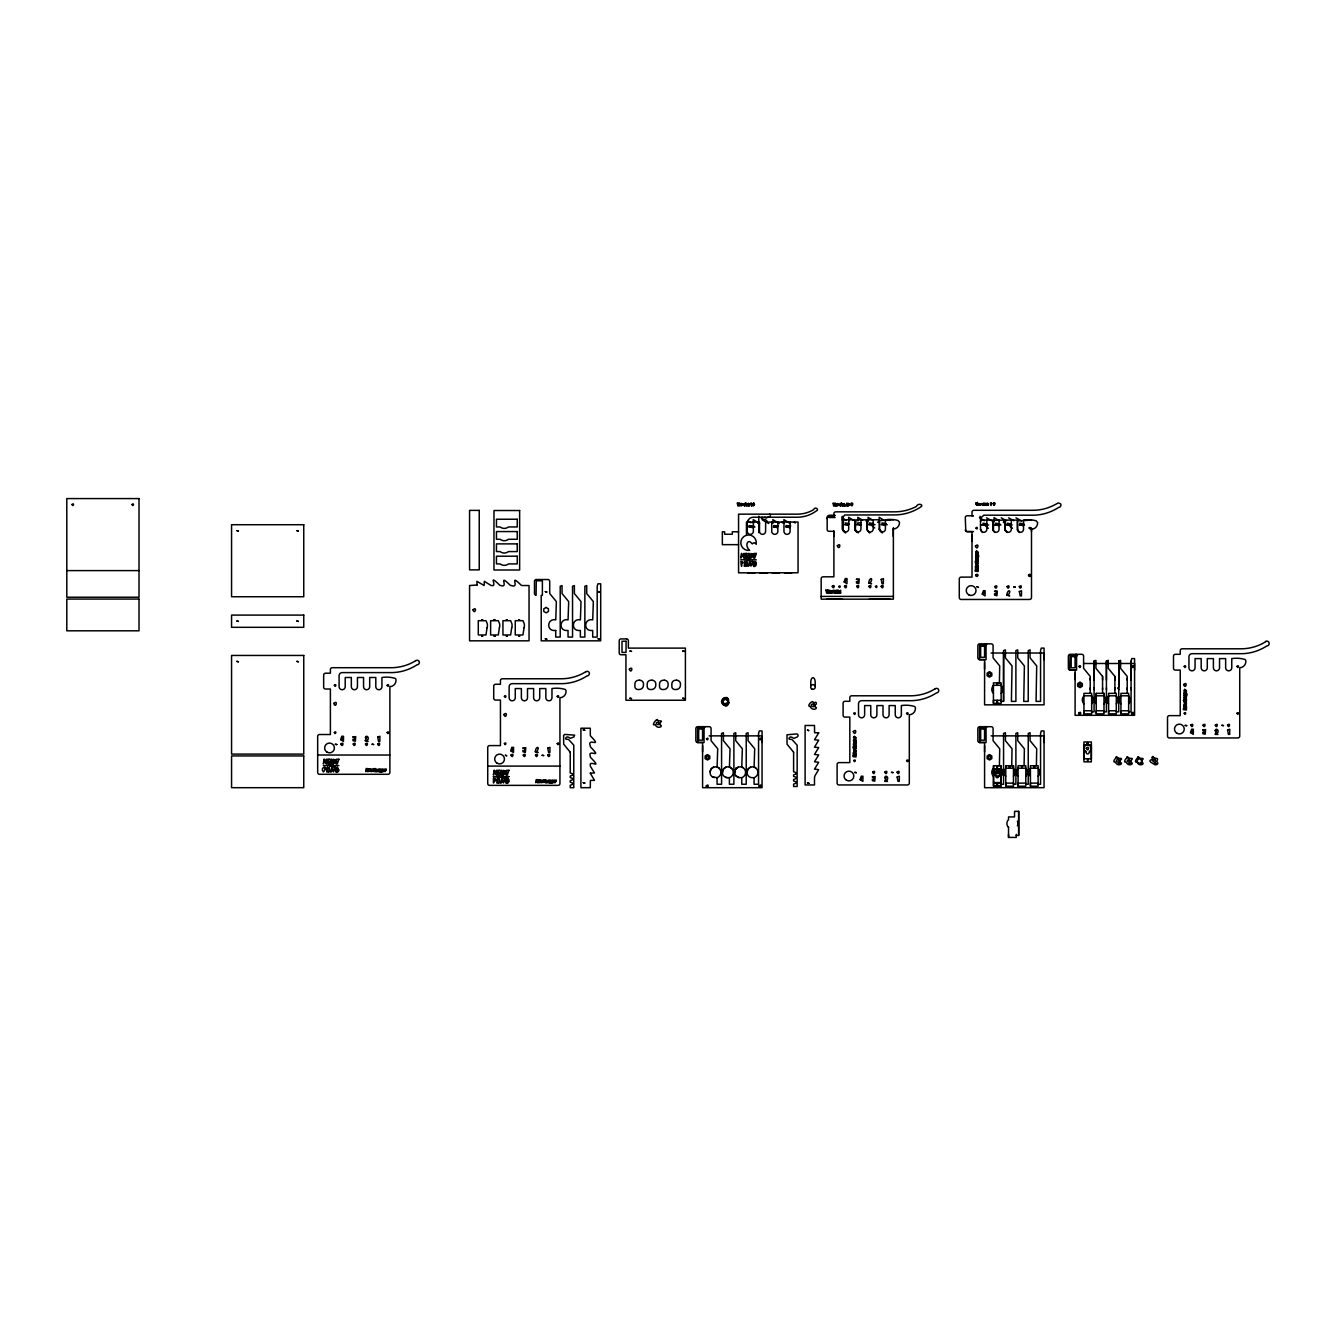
<?xml version="1.0" encoding="UTF-8"?>
<svg xmlns="http://www.w3.org/2000/svg" width="1336" height="1336" viewBox="0 0 1336 1336"><rect width="100%" height="100%" fill="white"/><g stroke="black" fill="none" stroke-linecap="round" stroke-linejoin="round"><path stroke-width="1.5" d="M702.586 751.934L702.586 745.538M718.985 767.866L718.985 768.116A5.561 5.561 0 0 1 719.319 776.266L718.551 776.917A5.561 5.561 0 0 1 717.065 777.652L717.081 784.249L721.574 784.249L721.574 733.431L723.411 732.712L723.411 740.695L730.04 748.778L729.423 767.048A5.561 5.561 0 0 1 730.642 767.632L731.694 768.484M762.054 742.482L762.054 735.869L709.099 735.869M826.85 599.163L842.415 598.979M869.235 599.163L876.249 598.979M876.717 598.979L878.353 599.163M878.687 599.163L882.361 599.163M882.662 599.163L886.135 598.979M887.137 598.979L889.876 598.979M972.007 541.047L972.007 534.667M984.582 751.934L984.582 745.538M984.582 669.085L984.582 662.689M993.433 703.371L993.433 700.281L1001.132 700.281L1001.132 703.371L993.433 703.371L993.433 682.88L1001.132 682.88L1001.132 701.383L1003.57 701.383L1003.57 653.02M1001.132 784.249L1001.132 786.219L993.433 786.219L993.433 765.728L1001.132 765.728L1001.132 784.249L1003.57 784.249L1003.57 733.431L1005.407 732.712L1005.407 740.695L1012.037 748.778L1011.736 765.728M1005.757 786.219L1005.757 783.13L1013.473 783.13L1013.473 786.219L1005.757 786.219L1005.757 765.728L1013.473 765.728L1013.473 784.249L1015.894 784.249L1015.894 733.431L1017.731 732.712L1017.731 740.695L1024.378 748.778L1024.077 765.728M1005.724 776.199A5.511 5.511 0 0 1 1005.724 768.417L1005.757 765.728M1016.245 834.332L1016.245 837.421L1008.53 837.421L1008.53 834.332M1013.473 765.728L1013.473 768.367A5.511 5.511 0 0 1 1013.506 776.199L1013.473 776.249M1018.082 786.219L1018.082 783.13L1025.797 783.13L1025.797 786.219L1018.082 786.219L1018.082 765.728L1025.797 765.728L1025.797 784.249L1028.236 784.249L1028.236 733.431L1030.073 732.712L1030.073 740.695L1036.703 748.778L1036.402 765.728M1016.245 835.434L1018.667 835.434L1018.667 811.336L1014.608 811.336L1014.508 816.931L1008.53 816.931L1008.53 819.569A5.511 5.511 0 0 0 1008.496 827.401L1008.53 827.435M1030.423 786.219L1030.423 783.13L1038.122 783.13L1038.122 786.219L1030.423 786.219L1030.423 765.728L1038.122 765.728L1038.122 784.249L1040.56 784.249L1040.56 733.497L1041.262 730.959L1044.051 730.959L1044.051 787.689L984.582 787.689L984.582 742.499L979.438 742.482M1031.492 531.611L1031.492 528.288M1044.051 742.482L1044.051 735.869L991.095 735.869M1044.051 659.633L1044.051 653.02L991.095 653.02M1075.096 679.556L1075.096 673.177M1083.947 713.858L1083.947 710.752L1091.662 710.752L1091.662 713.858L1083.947 713.858L1083.947 693.351L1091.662 693.351L1091.662 711.871L1094.084 711.871L1094.084 661.053L1095.921 660.335L1095.921 668.317L1102.567 676.4L1102.567 680.057M1094.084 661.053L1094.084 680.057M1096.272 713.858L1096.272 710.752L1103.987 710.752L1103.987 713.858L1096.272 713.858L1096.272 693.351L1103.987 693.351L1103.987 711.871L1106.425 711.871L1106.425 661.053L1108.262 660.335L1108.262 668.317L1114.892 676.4L1114.892 693.351M1096.272 693.351L1095.921 696.39M1103.987 693.351L1103.987 695.989A5.511 5.511 0 0 1 1104.02 703.821L1104.02 703.821M1106.425 661.053L1106.425 680.057M1108.613 713.858L1108.613 710.752L1116.312 710.752L1116.312 713.858L1108.613 713.858L1108.613 693.351L1116.312 693.351L1116.312 711.871L1118.75 711.871L1118.75 661.053L1120.587 660.335L1120.587 668.317L1127.217 676.4L1127.233 693.351M1114.892 676.4L1114.892 680.057M1118.75 687.305L1118.75 661.053M1120.937 713.858L1120.937 710.752L1128.653 710.752L1128.653 713.858L1120.937 713.858L1120.937 693.351L1128.653 693.351L1128.653 711.871L1131.074 711.871L1131.074 661.12L1131.792 658.581L1134.581 658.581L1134.581 715.311L1075.096 715.311L1075.096 670.121L1070.203 670.121A1.837 1.837 0 0 1 1068.366 668.284L1068.366 656.143A1.837 1.837 0 0 1 1070.203 654.306L1081.759 654.306A1.837 1.837 0 0 1 1083.596 656.143L1083.596 668.317L1090.226 676.4L1090.226 693.351M1131.074 661.12L1131.074 680.057M1134.581 670.104L1134.581 663.491L1083.596 663.491M1000.981 765.728L1000.981 785.618L997.758 785.618L997.274 783.163L996.806 785.618L993.583 785.618L993.6 772.609M1083.964 748.861L1083.947 758.798L1091.345 758.798L1091.345 745.037L1083.947 745.037L1083.964 748.861A3.507 3.507 0 0 0 1085.801 751.583L1086.686 753.654A2.021 2.021 0 0 0 1088.606 753.654L1089.508 751.6A3.507 3.507 0 0 0 1091.378 748.544A3.624 3.624 0 0 0 1087.654 745.087L1083.947 745.037M323.345 765.545L328.873 765.611M740.795 559.751L746.323 559.817M828.587 593.184L828.604 591.798L828.821 593.184M834.916 593.251L834.933 591.881L835.167 593.251M835.902 593.267C836.587 590.729 833.814 587.957 834.115 593.251L838.874 593.301L838.891 591.28L839.659 593.318L839.96 591.247L840.628 593.318L840.661 590.261L839.425 591.681L838.206 590.228L838.173 593.301L837.622 590.228L836.47 590.211L836.019 593.267M338.843 770.037L337.14 766.981L335.436 770.037A2.421 2.421 0 0 0 336.288 771.874M508.899 781.109C509.985 777.452 504.373 777.268 505.476 781.109M756.293 564.243C757.395 560.485 751.767 560.469 752.869 564.243A2.421 2.421 0 0 0 753.721 566.08M999.412 682.88L999.712 665.913L993.082 657.846L993.082 645.672A1.837 1.837 0 0 0 991.245 643.835L979.689 643.835A1.837 1.837 0 0 0 977.852 645.672L977.852 657.813A1.837 1.837 0 0 0 979.689 659.65L986.068 659.65L986.068 645.121L979.622 645.121L979.622 659.633L984.582 659.633L984.582 704.84L1044.051 704.84L1044.051 648.11L1041.262 648.11L1040.56 650.649L1040.56 701.383L1036.068 701.383L1036.703 665.929L1030.073 657.846L1030.073 649.864L1028.236 650.582L1028.236 701.383L1023.743 701.383L1024.378 665.929L1017.731 657.846L1017.731 649.864L1015.894 650.582L1015.894 701.383L1011.402 701.383L1012.037 665.913L1005.407 657.846L1005.407 649.864L1003.57 650.565L1003.57 701.383M999.412 765.728L999.712 748.778L993.082 740.695L993.082 728.521A1.837 1.837 0 0 0 991.245 726.684L979.689 726.684A1.837 1.837 0 0 0 977.852 728.521L977.852 740.662A1.837 1.837 0 0 0 979.689 742.499L986.068 742.499L986.068 727.97L979.622 727.97L979.622 742.482M747.509 504.891C745.438 508.765 745.438 500.783 747.509 504.273M841.563 504.474C843.734 500.8 843.534 508.782 841.563 505.125M553.221 781.026C555.258 777.585 555.292 785.334 553.221 781.76M710.084 771.707L711.27 768.784L713.624 767.115M371.792 769.786L371.792 770.922M541.848 780.859L541.848 781.994M758.197 523.578L757.362 522.042M740.528 505.192L740.528 504.858M810.969 685.785C809.332 674.897 816.613 675.047 814.993 685.852M721.507 701.717C730.842 687.021 730.842 716.43 721.507 701.717L725.331 705.542L728.638 703.638L728.387 701.717L729.022 702.719M976.082 527.87C978.152 531.377 977.2 524.547 976.048 528.555M980.49 521.307L981.71 520.088L992.932 520.088L992.832 529.824L995.053 532.513M1028.92 527.887L1029.856 528.822M980.691 518.067L983.764 515.195L1031.492 515.195A47.294 47.294 0 0 0 1058.513 507.48A2.455 2.455 0 0 0 1060.634 503.822L1058.312 502.904L1054.405 504.991A47.294 47.294 0 0 1 1031.492 510.302L973.844 510.302A1.837 1.837 0 0 0 972.007 512.139L972.007 515.813M762.238 519.854L768.768 523.528M993.567 772.308A3.507 3.507 0 0 0 995.437 775.331L996.322 777.418A2.021 2.021 0 0 0 998.242 777.418L999.128 775.348M756.209 543.886L756.276 543.485A7.766 7.766 0 0 0 748.711 534.951A7.766 7.766 0 0 0 740.812 543.168A7.766 7.766 0 0 0 749.613 550.399A7.715 7.715 0 0 1 746.974 545.706A4.208 4.208 0 0 1 747.626 542.449A1.804 1.804 0 0 1 749.997 541.815A14.245 14.245 0 0 1 752.285 543.886A4.926 4.926 0 0 1 754.222 542.717L756.209 543.952M331.345 770.688L330.059 770.755A2.973 2.973 0 0 1 329.992 770.07L329.207 767.115L329.174 770.204A3.123 3.123 0 0 0 329.257 770.972L330.443 772.041A2.171 2.171 0 0 0 330.961 772.041L332.113 770.939A2.973 2.973 0 0 0 332.196 770.321L332.196 767.115L331.395 770.137M501.384 781.76L500.098 781.827A2.973 2.973 0 0 1 500.031 781.142L499.263 778.187L499.213 781.276A3.123 3.123 0 0 0 499.297 782.044L500.482 783.113A2.171 2.171 0 0 0 501 783.113L502.169 782.011A2.973 2.973 0 0 0 502.252 781.393L502.252 778.187L501.434 781.209M748.778 564.894L747.492 564.961A2.973 2.973 0 0 1 747.425 564.276L746.657 561.32L746.607 564.41A3.123 3.123 0 0 0 746.69 565.178L747.876 566.247A2.171 2.171 0 0 0 748.394 566.247L749.563 565.145A2.973 2.973 0 0 0 749.63 564.527L749.646 561.32L748.828 564.343M866.363 521.574L866.363 520.522M1030.44 528.555C1028.87 526.334 1029.755 529.607 1029.856 527.336M1017.347 520.84L1028.002 520.372M724.346 698.027L722.024 699.813M726.316 705.425L726.851 704.373M1004.021 522.125L1004.021 520.589M726.684 699.379L727.235 698.411M727.502 700.465L725.331 699.212C716.163 704.623 734.232 705.525 725.632 698.678M994.151 521.625L994.051 517.6L999.161 520.723M998.526 770.187L1000.998 769.469L999.662 771.807A2.505 2.505 0 0 1 999.462 773.627L1000.931 774.513L1000.547 775.581A3.674 3.674 0 0 1 994.953 773.477C990.059 773.661 998.259 765.244 997.925 769.953M738.29 767.115L735.585 769.252L734.733 772.592A5.11 5.11 0 0 0 739.042 777.602L741.73 777.652A5.561 5.561 0 0 0 743.217 776.917L743.985 776.283A5.561 5.561 0 0 0 743.701 768.167L742.565 767.398A5.377 5.377 0 0 0 734.733 772.592M993.383 685.568L993.433 685.518A5.511 5.511 0 0 0 993.383 693.351L993.433 693.401M1001.132 693.401L1001.182 693.351A5.511 5.511 0 0 0 1001.182 685.568L1001.182 685.568M993.383 768.417L993.433 768.367A5.511 5.511 0 0 0 993.383 776.199L993.433 776.249M1001.132 776.249L1001.182 776.199A5.511 5.511 0 0 0 1001.182 768.417L1001.182 768.417M1083.947 695.989L1083.913 696.039A5.511 5.511 0 0 0 1083.913 703.821L1083.947 703.872M1017.731 768.768L1018.082 768.367A5.511 5.511 0 0 0 1018.049 776.199M1030.056 768.768L1030.423 768.367A5.511 5.511 0 0 0 1030.373 776.199M1091.662 703.872L1091.696 703.821A5.511 5.511 0 0 0 1091.696 696.039L1091.662 695.989M1025.797 776.249L1025.831 776.199A5.511 5.511 0 0 0 1025.831 768.417L1025.831 768.417M1108.245 696.39L1108.613 695.989A5.511 5.511 0 0 0 1108.563 703.821L1108.245 703.471M1038.122 776.249L1038.172 776.199A5.511 5.511 0 0 0 1038.172 768.417L1038.172 768.417M1120.57 696.39L1120.937 695.989A5.511 5.511 0 0 0 1120.904 703.821L1120.57 703.471M1116.312 703.872L1116.362 703.821A5.511 5.511 0 0 0 1116.362 696.039L1116.362 696.039M1128.653 703.872L1128.686 703.821A5.511 5.511 0 0 0 1128.686 696.039L1128.686 696.039M814.158 703.22C815.862 700.448 817.799 704.155 815.094 704.907A2.505 2.505 0 0 1 814.893 706.727L816.363 707.612L815.979 708.664A3.674 3.674 0 0 1 810.384 706.577C805.524 706.811 813.591 698.277 813.357 703.053M770.137 516.397L766.129 518.067L764.893 517.216M725.331 697.893L722.626 699.012M754.205 562.089L755.007 562.139A1.77 1.77 0 0 1 755.391 563.157L754.506 565.479L753.721 563.157A1.737 1.737 0 0 1 754.155 562.055M1265.743 641.714L1262.654 643.484A47.294 47.294 0 0 1 1239.725 648.795L1182.076 648.795A1.837 1.837 0 0 0 1180.239 650.632L1180.239 654.306L1175.346 654.306A1.837 1.837 0 0 0 1173.509 656.143L1173.509 668.267A1.837 1.837 0 0 0 1175.346 670.104L1180.239 670.104L1180.239 715.628L1169.351 715.628A1.837 1.837 0 0 0 1167.514 717.465L1167.514 736.119A1.837 1.837 0 0 0 1169.351 737.956L1237.888 737.956A1.837 1.837 0 0 0 1239.725 736.119L1239.725 667.766A6.296 6.296 0 0 0 1245.837 661.036A1.804 1.804 0 0 0 1244.317 659.283A29.893 29.893 0 0 0 1231.775 658.598L1231.775 667.766A3.056 3.056 0 0 1 1228.719 670.822A3.056 3.056 0 0 1 1225.646 667.766L1225.646 658.598L1219.534 658.598L1219.534 667.766A3.056 3.056 0 0 1 1216.478 670.822A3.056 3.056 0 0 1 1213.405 667.766L1213.405 658.598L1207.293 658.598L1207.293 667.766A3.056 3.056 0 0 1 1204.237 670.822A3.056 3.056 0 0 1 1201.181 667.766L1201.181 658.598L1195.052 658.598L1195.052 667.766A3.056 3.056 0 0 1 1191.996 670.822A3.056 3.056 0 0 1 1188.94 667.766L1188.94 656.56A3.073 3.073 0 0 1 1191.996 653.688L1239.725 653.688A47.294 47.294 0 0 0 1266.745 645.973A2.455 2.455 0 0 0 1269.1 642.85A2.455 2.455 0 0 0 1265.459 641.447M725.331 704.239L727.502 702.97M725.966 767.115L723.26 769.252L722.409 772.575A5.11 5.11 0 0 0 727.268 777.669L729.389 777.652A5.561 5.561 0 0 0 730.875 776.917L731.66 776.266A5.561 5.561 0 0 0 731.36 768.167M750.615 767.115L747.926 769.252L747.058 772.592A5.11 5.11 0 0 0 751.918 777.669L754.055 777.652A5.561 5.561 0 0 0 755.541 776.917L756.31 776.283A5.561 5.561 0 0 0 756.026 768.167L755.424 767.716M877.552 522.242L879.389 521.524M1003.336 522.543L1005.156 521.825M977.117 576.484C980.557 573.745 973.109 573.745 976.532 576.484M1186.401 694.586L1186.468 692.9L1183.913 692.833C1183.362 697.308 1188.606 690.478 1186.418 696.607L1183.913 695.822L1186.418 695.839M1029.856 576.484C1033.53 573.628 1025.664 573.946 1029.555 576.501M334.885 761.336L335.269 760.151M762.138 517.216C758.831 519.988 767.749 518.151 767.048 522.109M978.002 556.093L978.353 554.49L975.681 554.34C975.297 558.932 980.29 551.785 978.186 558.097L975.681 558.097L975.647 557.012L978.186 556.344M855.825 741.58L856.176 739.977L853.487 739.827L853.604 741.463L856.009 741.831M1185.733 703.955L1184.598 703.955M1184.648 699.58L1186.418 699.58M855.023 741.58L855.942 740.612L856.009 743.584L853.487 743.584L854.238 741.831M726.316 698.027L728.036 699.012M722.626 704.423L724.346 705.425M717.065 777.652L712.338 776.8M1091.345 745.037L1087.654 745.037A3.624 3.624 0 0 0 1083.88 748.544A3.507 3.507 0 0 0 1085.801 751.583M697.442 742.482L702.586 742.482L702.586 787.689L762.054 787.689L762.054 730.959L759.265 730.959L758.564 733.497L758.564 784.249L754.072 784.249L754.055 777.652M837.071 504.841L836.102 505.609L837.071 505.008M847.675 505.425L848.243 506.043L846.673 506.043L846.991 502.987L847.675 506.043M821.172 596.758L821.172 578.655A1.837 1.837 0 0 1 823.009 576.818L833.898 576.818L833.898 531.31L829.005 531.31A1.837 1.837 0 0 1 827.168 529.473L827.168 517.333A1.837 1.837 0 0 1 829.005 515.496L835.083 515.496M972.892 515.796L967.114 515.796A1.837 1.837 0 0 0 965.277 517.65L965.811 531.077M828.938 517.533L835.067 517.533M890.594 519.771L893.383 519.771M1028.703 520.088L1031.492 520.088M860.818 522.844L857.595 522.96L858.063 524.681M844.502 524.681L848.56 524.681M856.71 524.681L860.785 524.681M866.897 524.681L875.047 524.681M881.159 524.681L887.271 524.681M980.507 524.981L988.707 524.981M994.585 524.981L1000.931 524.981M1005.006 524.981L1012.154 524.981M1019.251 524.981L1024.495 524.981M748.828 527.002L754.974 527.002M773.427 527.002L777.535 527.002M785.735 527.002L789.843 527.002M973.493 531.611L966.88 531.594M738.558 531.795L732.295 531.795L732.295 534.25L724.646 534.25L724.646 531.795L722.342 531.795L722.342 544.654L738.558 544.654M752.168 554.123L751.717 555.525L752.769 554.457M978.186 557.095L976.082 557.145L978.186 557.346M978.186 561.07L976.082 561.137L978.186 561.32M741.597 563.541L742.382 562.089L741.597 563.508M741.563 566.147L740.795 561.32L743.467 562.439L741.597 564.21L741.597 566.13M975.681 568.418L977.785 568.535L975.681 568.652M66.8 570.606L139.011 570.606M747.676 573.144L750.732 573.144M751.65 573.144L754.723 573.144M760 573.144L763.056 573.144M763.975 573.144L767.031 573.144M772.342 573.144L775.398 573.144M776.316 573.144L779.372 573.144M784.649 573.127L787.706 573.127M788.624 573.127L791.68 573.127M1070.203 670.121L1076.582 670.121L1076.582 655.592L1070.136 655.592L1069.735 670.054M1090.226 678.237L1090.226 680.057M1118.75 678.237L1118.75 680.057M1127.217 678.237L1127.217 680.057M993.433 685.318L1001.132 685.318M1090.226 687.84L1090.226 689.677M1094.084 687.84L1094.084 689.677M1102.567 687.84L1102.567 689.677M1106.425 687.84L1106.425 689.677M1114.892 687.84L1114.892 689.677M1127.217 687.84L1127.217 689.677M1131.074 687.84L1131.074 689.677M1186.418 694.837L1183.863 695.355L1186.418 695.605M1083.947 695.805L1091.662 695.805M1096.272 695.805L1103.987 695.805M1108.613 695.805L1116.312 695.805M1120.937 695.805L1128.653 695.805M1183.913 706.911L1186.017 707.028L1183.913 707.145M855.14 737.823C851.566 740.227 858.764 738.641 854.789 737.823M697.676 742.499L704.055 742.499L704.055 727.97L697.626 727.97L697.626 742.482A1.837 1.837 0 0 1 695.856 740.662L695.856 728.521A1.837 1.837 0 0 1 697.676 726.684L709.232 726.684A1.837 1.837 0 0 1 711.069 728.521L711.069 740.695L717.716 748.778L717.098 767.048A5.561 5.561 0 0 1 718.3 767.632L719.369 768.484M856.009 742.599L853.904 742.632L856.009 742.833M856.009 746.573L853.904 746.624L856.009 746.807M853.487 753.905L855.608 754.022L853.487 754.139M317.667 755.024L389.878 755.024M334.718 759.9L334.284 761.32M487.724 766.096L559.934 766.096M1005.757 768.183L1013.473 768.183M1018.082 768.183L1025.797 768.183M1030.423 768.183L1038.122 768.183M369.755 769.152L370.69 768.768L370.924 771.607L369.755 769.553M504.774 770.972L504.323 772.392L505.325 771.223M539.811 780.625L540.963 782.679L540.729 779.84L537.89 780.174L538.041 782.595L539.66 782.679L539.66 780.174M554.974 781.627L554.24 781.627M993.583 782.562L1000.981 782.562M995.353 783.13L999.211 783.13M829.005 515.496L835.167 515.496M832.896 591.597L833.831 591.597C829.205 597.225 835.033 585.736 832.896 592.048M977.117 555.108L976.332 555.342M727.268 777.669L725.648 777.318M1021.172 524.981L1022.792 525.699M1008.58 524.981L1012.521 528.288M997.023 524.981L998.643 525.699M984.415 524.981L988.373 528.288M883.38 524.681L885 525.399M870.788 524.681L874.729 527.987M859.232 524.681L860.852 525.399M846.623 524.681L848.243 525.399M1020.003 524.981L1019.769 523.178L1023.977 523.996M1007.394 524.981L1007.16 523.178L1011.385 523.996M995.854 524.981L995.604 523.178L999.829 523.996M983.246 524.981L983.012 523.178L987.22 523.996M882.211 524.681L881.977 522.877L886.185 523.695M869.602 524.681L869.369 522.877L873.577 523.695M845.454 524.681L845.22 522.877L849.429 523.695M739.042 777.602L735.785 775.682M726.851 699.079L728.638 699.813M722.024 703.638L723.795 704.373M794.352 522.042L795.187 523.044M769.686 514.16L770.521 515.145M782.011 522.042L782.863 523.044M755.658 767.866L754.489 767.215A5.377 5.377 0 0 0 747.058 772.592M730.642 767.632L730.241 767.398A5.377 5.377 0 0 0 722.409 772.575M718.3 767.632L717.499 767.215A5.377 5.377 0 0 0 710.067 772.575A5.11 5.11 0 0 0 714.376 777.602M1021.506 520.873L1015.978 517.834M1013.89 520.723L1008.613 517.834M1006.526 520.723L1001.248 517.834M993.466 521.741L986.519 517.817M979.472 517.616L984.432 520.706M883.964 520.222L879.155 517.299L879.355 520.906M872.942 520.222L868.066 517.333L868.35 520.906M862.538 520.222L857.812 517.299L857.946 520.906M853.37 520.222L848.627 517.299L848.777 521.09M843.016 518.368L846.323 520.422M790.177 523.528L783.898 519.637L784.032 523.228M779.172 523.528L772.843 519.637L773.01 523.228M759.583 523.528L753.254 519.637L753.454 523.411M747.676 520.689L750.999 522.743M790.778 525.966L786.002 525.566L786.353 526.818L789.593 527.653M778.454 525.966L773.678 525.566L774.012 526.818L777.268 527.653M753.788 525.966L749.012 525.566L749.362 526.818L752.602 527.653M1017.615 530.225L1017.498 521.825M1005.006 530.225L1004.639 521.307L1005.874 520.088L1017.414 520.088L1017.414 529.273A3.056 3.056 0 0 0 1020.47 532.329A3.056 3.056 0 0 0 1023.526 529.273L1023.526 520.088A29.893 29.893 0 0 1 1036.085 520.773L1037.604 522.543A6.296 6.296 0 0 1 1031.492 529.273M993.45 530.225L993.567 520.339L1005.173 520.088L1005.156 529.824L1007.377 532.513M980.858 530.225L980.49 529.357M890.377 520.272L879.622 520.389L879.505 529.357L882.328 532.98M1017.498 529.824L1019.702 532.513M982.712 532.513L980.507 529.824L980.507 517.633A1.837 1.837 0 0 0 979.973 516.347M881.593 532.212L879.389 529.507L879.305 519.788L867.765 519.821L866.897 529.357L869.736 532.98M858.18 532.98L855.341 529.357L856.059 519.871L867.064 519.788L867.047 529.507M856.944 532.196L854.723 529.507L854.823 519.788L843.6 519.821L842.749 529.357L845.571 532.98M844.602 532.196L842.398 529.507L842.348 516.397M721.64 700.732L722.275 701.717M723.411 698.411L723.978 699.379M551.2 782.495L552.82 782.846L552.97 780.174C548.428 779.673 555.459 784.766 549.213 782.679L549.213 780.174L550.449 780.124L550.966 782.679M381.161 771.423L382.764 771.774L382.914 769.102C378.455 768.684 385.369 773.761 379.157 771.607L379.157 769.102L380.409 769.052L380.927 771.607M546.224 780.909L546.224 782.679M376.184 769.837L376.184 771.607M842.381 516.564L842.398 520.389M993.6 772.008L993.583 765.728M741.73 777.652L741.747 784.249L746.223 784.249L746.223 733.431L748.06 732.712L748.06 740.695L754.706 748.778L754.088 767.064A5.561 5.561 0 0 1 755.291 767.632M729.389 777.652L729.406 784.249L733.898 784.249L733.898 733.431L735.735 732.712L735.735 740.695L742.365 748.778L741.747 767.064A5.561 5.561 0 0 1 742.966 767.632M1184.364 706.009L1186.418 704.84L1183.579 705.074L1183.963 706.009M1102.567 676.4L1102.567 693.351M1034.749 765.728L1034.431 768.15L1033.797 765.728M1031.492 528.188L1031.492 597.626A1.837 1.837 0 0 1 1029.655 599.463L961.118 599.463A1.837 1.837 0 0 1 959.281 597.626L959.281 578.956A1.837 1.837 0 0 1 961.118 577.119L972.007 577.119L972.007 531.611L967.114 531.611A1.837 1.837 0 0 1 965.277 529.774M1022.424 765.728L1022.107 768.15L1021.455 765.728M1018.667 811.336L1018.667 835.434M1011.302 520.088L1011.302 529.273A3.056 3.056 0 0 1 1008.229 532.329A3.056 3.056 0 0 1 1005.173 529.273M1010.1 765.728L1009.615 768.183L1009.131 765.728M1008.53 826.85L1008.53 837.421M999.061 520.088L999.061 529.273A3.056 3.056 0 0 1 996.005 532.329A3.056 3.056 0 0 1 992.932 529.273M997.758 682.88L997.274 685.318L996.806 682.88M997.758 703.371L997.274 700.314L996.806 703.371M997.758 765.728L997.274 768.183L996.806 765.728M986.82 520.088L986.82 529.273A3.056 3.056 0 0 1 983.764 532.329A3.056 3.056 0 0 1 980.691 529.273M977.134 552.336L977.735 553.304L976.967 552.336M893.383 527.653L893.383 596.758M893.25 528.672L893.25 536.421M873.193 519.788L873.193 528.972A3.056 3.056 0 0 1 870.12 532.029A3.056 3.056 0 0 1 867.064 528.972M860.952 519.788L860.952 528.972A3.056 3.056 0 0 1 857.879 532.029A3.056 3.056 0 0 1 854.823 528.972M848.711 519.788L848.711 528.972A3.056 3.056 0 0 1 845.655 532.029A3.056 3.056 0 0 1 842.582 528.972L842.649 517.333L844.82 515.011L893.383 514.894A47.294 47.294 0 0 0 920.404 507.179C924.746 504.891 917.982 502.369 916.296 506.511A47.294 47.294 0 0 1 893.383 511.838L835.735 511.838A1.837 1.837 0 0 0 833.898 513.675L833.898 516.715L829.005 516.715A1.837 1.837 0 0 0 827.168 518.552M844.552 506.043L844.452 503.939L844.319 506.043M833.764 530.609L833.764 536.421M790.094 522.109L790.094 531.294A3.056 3.056 0 0 1 787.038 534.35A3.056 3.056 0 0 1 783.965 531.294L783.965 522.109M777.853 522.109L777.853 531.294A3.056 3.056 0 0 1 774.796 534.35A3.056 3.056 0 0 1 771.74 531.294L771.74 522.109M758.781 516.214L758.781 532.73M756.31 559.817L750.782 559.751M753.37 522.109L753.37 531.294A3.056 3.056 0 0 1 750.314 534.35A3.056 3.056 0 0 1 747.258 531.294L747.258 523.328A6.112 6.112 0 0 1 753.37 517.216L798.043 517.216A32.081 32.081 0 0 0 816.096 511.087C819.92 509.901 815.177 505.76 813.39 509.801A32.081 32.081 0 0 1 798.043 514.16L738.558 514.16L738.558 572.827L798.043 572.76L798.043 522.042L765.611 522.109L765.611 531.294A3.056 3.056 0 0 1 762.555 534.35A3.056 3.056 0 0 1 759.499 531.294L759.499 522.109L746.457 522.042L746.457 534.433M751.867 505.91L750.348 503.689L751.183 502.837L751.634 505.91M748.745 505.91L748.644 503.789L748.511 505.91M735.936 767.866L735.936 768.784M723.16 700.465L723.16 702.97M550.198 782.679L550.098 780.575L549.964 782.679M538.892 780.174L538.842 782.261L538.659 780.174M380.159 771.607L380.109 769.503L379.925 771.607M368.836 769.102L368.719 771.206L368.602 769.102M338.876 765.545L333.349 765.611M1075.714 654.306A1.837 1.837 0 0 1 1077.484 655.675M1096.238 703.821A5.511 5.511 0 0 1 1096.238 696.039M985.183 726.684A1.837 1.837 0 0 1 986.653 727.402M985.183 643.835A1.837 1.837 0 0 1 986.653 644.553M1017.381 821.172A5.511 5.511 0 0 1 1017.381 825.832M995.437 775.348A3.507 3.507 0 0 1 993.617 772.926M993.516 772.308A3.624 3.624 0 0 1 997.274 768.851L1000.981 768.784L993.583 768.784L997.274 768.784A3.624 3.624 0 0 1 1001.048 772.308A3.507 3.507 0 0 1 999.896 774.796A3.507 3.507 0 0 0 1000.981 772.609M1091.345 748.861A3.507 3.507 0 0 1 1089.491 751.583M972.625 515.796A1.837 1.837 0 0 1 973.326 515.947M703.187 726.684A1.837 1.837 0 0 1 704.773 727.602M338.676 770.07A1.971 1.971 0 0 1 336.221 772.241M508.732 781.126A1.971 1.971 0 0 1 506.277 783.313M506.327 782.946A2.421 2.421 0 0 1 505.559 781.109M507.596 778.921A1.77 1.77 0 0 1 507.997 780.024L507.112 782.345L506.327 780.024A1.737 1.737 0 0 1 506.761 778.921M879.305 528.972A3.056 3.056 0 0 0 882.361 532.029A3.056 3.056 0 0 0 885.417 528.972L885.417 519.788A29.893 29.893 0 0 1 897.976 520.472L899.495 522.242A6.296 6.296 0 0 1 893.383 528.972M756.109 564.276A1.971 1.971 0 0 1 753.671 566.447M555.726 630.492L555.726 637.072L560.202 637.072L560.202 586.254L562.038 585.535L562.038 593.535L568.685 601.601L568.067 619.887A5.377 5.377 0 0 0 561.053 625.415A5.11 5.11 0 0 0 565.913 630.492L568.034 630.492L568.05 637.072L572.543 637.072L572.543 586.254L574.38 585.552L574.38 593.535L581.01 601.601L580.392 619.887A5.377 5.377 0 0 0 573.378 625.415A5.11 5.11 0 0 0 578.237 630.492L580.358 630.492L580.375 637.072L584.867 637.072L584.867 586.254L586.704 585.552L586.704 593.535L593.351 601.601L592.716 619.887A5.377 5.377 0 0 0 585.702 625.415A5.11 5.11 0 0 0 590.562 630.492L592.7 630.492L592.716 637.072L597.192 637.072L597.192 586.337L597.91 583.799L600.699 583.799L600.699 640.829L541.214 640.829L541.214 595.322L542.383 595.322L542.383 580.793L536.27 580.793L536.087 595.305A1.837 1.837 0 0 1 534.484 593.485L534.484 581.344A1.837 1.837 0 0 1 536.32 579.523L547.877 579.523A1.837 1.837 0 0 1 549.714 581.344L549.714 593.535L556.36 601.601L555.759 619.887A5.377 5.377 0 0 0 548.729 625.415A5.11 5.11 0 0 0 553.605 630.492L555.726 630.492M570.238 752.218L570.221 772.926L572.476 773.744L572.476 775.247L570.221 776.066L570.221 777.535L572.476 778.354L572.476 779.857L570.221 780.692L570.221 782.144L572.476 782.98L572.476 784.482L570.221 785.301L570.238 787.689L573.762 787.689L573.795 745.221L569.136 740.027A2.171 2.171 0 0 0 567.516 739.309C563.742 740.094 566.18 735.234 569.086 737.472L570.322 738.34L573.879 736.954L574.647 735.151L564.811 734.416L563.625 735.334L563.675 744.152L570.238 752.218M706.193 786.036C708.33 790.461 709.332 782.261 706.193 786.036M793.617 752.251L793.601 771.74L795.855 772.559L795.855 774.062L793.601 774.88L793.601 776.35L795.855 777.168L795.855 778.671L793.601 779.489L793.601 780.959L795.855 781.777L795.855 783.28L793.601 784.115L793.617 786.503L797.141 786.503L797.174 745.254L792.515 740.06A2.171 2.171 0 0 0 790.895 739.342C787.121 740.127 789.559 735.268 792.465 737.505L793.701 738.374L796.907 737.121A2.271 2.271 0 0 0 798.126 735.101L797.058 733.898L787.004 734.783L787.054 744.185L793.617 752.251M821.172 596.407L821.172 599.163L893.383 599.163L893.383 596.407L821.172 596.407M1118.132 687.84L1118.75 689.677L1118.132 687.84M330.911 765.528L329.942 765.728L330.911 765.528M500.95 776.6L499.998 776.8L500.95 776.6M748.344 559.734L747.375 559.934L748.344 559.734M493.401 776.617L498.929 776.684L493.401 776.617M337.991 768.951L337.14 771.273L336.288 768.951A1.737 1.737 0 0 1 336.722 767.849L337.507 767.883A1.77 1.77 0 0 1 337.958 768.951M340.647 739.626L343.452 741.447L343.519 736.27L341.799 736.253L340.647 739.626M342.216 737.439L341.615 739.626L342.216 737.439M365.246 740.712L368.085 741.48L366.682 740.578C370.807 738.708 366.064 733.648 365.279 737.839L366.966 737.088L365.246 740.712M377.721 737.088L378.556 741.447L379.858 741.447L379.908 736.27L377.721 737.088M510.703 750.698L513.508 752.519L513.558 747.342L511.855 747.325L510.703 750.698M512.256 748.511L511.655 750.698L512.256 748.511M535.302 751.784L538.141 752.552L536.721 751.65C540.679 746.206 535.653 745.622 535.302 751.784M547.76 748.143L548.612 752.502L549.898 752.519L549.964 747.342L547.76 748.143M825.882 590.095L826.65 593.167L827.568 590.545L825.882 590.095M827.819 590.111L827.786 593.167L829.572 593.201L829.472 590.395L827.819 590.111M830.675 590.929L830.775 592.75L830.675 590.929M844.152 581.928L846.957 583.749L847.024 578.571L845.304 578.555L844.152 581.928M845.705 579.74L845.12 581.945L845.705 579.74M860.083 779.556L862.889 781.393L862.939 776.216L861.236 776.199L860.083 779.556M861.637 777.385L861.052 779.573L861.637 777.385M868.751 583.014L871.59 583.782L870.17 582.88C874.128 577.436 869.101 576.851 868.751 583.014M881.209 579.39L882.061 583.749L883.346 583.749L883.413 578.571L881.209 579.39M884.716 777.786L886.386 777.034L884.666 781.376L887.522 781.41L886.102 780.525C890.244 778.654 885.484 773.577 884.716 777.786M897.141 777.018L897.992 781.376L899.278 781.393L899.345 776.216L897.141 777.018M982.261 594.069L985.066 595.906L985.133 590.729L983.413 590.712L982.261 594.069M983.814 591.898L983.229 594.086L983.814 591.898M1006.86 595.155L1009.699 595.923L1008.296 595.038C1012.237 589.577 1007.21 589.009 1006.86 595.155M1019.335 591.531L1020.17 595.889L1021.455 595.906L1021.522 590.729L1019.335 591.531M1190.493 732.579L1193.298 734.399L1193.365 729.222L1191.645 729.205L1190.493 732.579M1192.063 730.391L1191.462 732.579L1192.063 730.391M1215.125 730.792L1216.812 730.04L1215.092 734.399L1217.931 734.433L1216.528 733.531C1220.653 731.66 1215.91 726.584 1215.125 730.792M1227.567 730.024L1228.402 734.382L1229.705 734.399L1229.755 729.222L1227.567 730.024M590.295 773.277L594.503 780.341L590.378 780.424L590.295 787.689L580.909 787.689L580.909 728.22L590.295 728.22L590.295 734.95A2.154 2.154 0 0 0 590.612 736.086C603.338 749.028 586.688 736.737 590.295 745.956A2.154 2.154 0 0 0 590.612 747.091C603.388 760.084 587.456 747.976 590.295 756.36A2.154 2.154 0 0 0 590.612 757.495C603.371 770.438 588.976 759.165 590.295 765.545A2.154 2.154 0 0 0 590.612 766.68L594.503 773.01L590.328 773.11M658.514 722.258C660.368 727.986 652.603 721.757 658.514 722.258M813.641 704.155C815.795 710.067 807.245 703.755 813.641 704.155M998.209 771.056L998.009 773.494L995.838 772.308L996.907 770.972L998.46 771.306L998.359 773.561L996.105 773.611L995.955 771.306L998.209 771.056M1118.766 759.683C1120.871 765.712 1112.37 759.316 1118.766 759.683M1129.454 759.833C1131.425 765.027 1123.76 759.633 1129.454 759.833M1155.139 759.683C1157.277 765.595 1148.76 759.282 1155.139 759.683M852.268 505.158C850.397 507.73 855.174 502.57 851.249 502.987L852.268 505.158M326.034 768.534L323.379 771.941C319.972 768.417 325.633 765.01 326.034 768.634M496.09 779.606L493.418 782.996L493.418 778.187L496.09 779.606M657.479 720.188C658.481 721.974 663.942 719.269 660.051 722.926A2.505 2.505 0 0 1 659.85 724.763L661.303 725.632L660.936 726.7A3.674 3.674 0 0 1 655.325 724.613C649.864 726.784 657.98 716.747 657.479 720.188M1117.664 757.696C1118.733 759.433 1124.044 756.944 1120.219 760.434A2.505 2.505 0 0 1 1120.019 762.255L1121.488 763.14L1121.104 764.192A3.674 3.674 0 0 1 1115.51 762.105C1110.851 763.106 1117.247 755.191 1117.664 757.696M1128.469 757.696C1129.505 759.366 1134.848 756.961 1131.024 760.434A2.505 2.505 0 0 1 1130.824 762.255L1132.277 763.14L1131.909 764.192A3.674 3.674 0 0 1 1126.315 762.105C1121.655 763.106 1128.035 755.191 1128.469 757.696M1139.291 757.696C1140.326 759.366 1145.67 756.961 1141.862 760.434A2.505 2.505 0 0 1 1141.662 762.255L1143.115 763.14L1142.748 764.192A3.674 3.674 0 0 1 1137.136 762.105C1132.494 763.106 1138.873 755.191 1139.291 757.696M1154.037 757.696C1156.542 759.182 1159.03 757.228 1156.609 761.67C1158.729 762.639 1157.928 765.11 1155.172 764.81C1153.085 763.407 1148.075 761.537 1150.53 759.967C1153.569 761.203 1150.997 753.521 1154.037 757.696M372.794 770.588C370.055 774.362 371.742 765.812 372.794 770.588M542.833 781.66C540.178 785.468 541.731 776.867 542.833 781.66M325.266 768.551C324.481 771.039 324.281 766.062 325.266 768.634M495.322 779.623C494.687 782.061 494.12 777.251 495.322 779.623M754.456 504.908C751.3 508.799 753.838 498.762 754.456 504.908M993.249 503.572C994.318 509.2 996.138 499.614 993.249 503.572M374.915 770.505C373.913 774.329 371.291 767.599 374.548 768.617C375.115 768.601 372.393 771.624 374.915 770.505M544.971 781.577L543.268 782.462L543.385 779.74L544.888 780.024L543.952 782.211L544.971 781.577M336.188 760.618L336.288 763.925L334.284 761.938L333.516 763.925L333.516 759.265L336.188 760.618M506.227 771.69L506.327 774.997L504.34 773.01L503.555 774.997L503.555 770.338L506.227 771.69M753.621 554.841L753.721 558.131L751.734 556.143L750.949 558.131L750.949 553.471L753.621 554.841M993.65 503.438C993.717 508.047 995.804 501.184 993.65 503.438M329.491 765.528C331.896 768.4 331.044 762.455 329.508 765.445M335.353 744.286L336.856 744.553L335.353 744.286M372.109 744.235L373.612 744.503L372.109 744.235M499.547 776.6C501.885 779.506 501.15 773.561 499.547 776.517M505.409 755.358L506.845 755.825L505.459 755.174M542.149 755.308L543.652 755.558L542.149 755.308M746.941 559.734C749.212 562.606 748.711 556.778 746.958 559.584M854.789 772.392L856.293 772.659L854.789 772.392M875.447 586.504C876.884 589.894 877.952 583.799 875.447 586.504M891.529 772.325L893.032 772.592L891.529 772.325M976.967 586.905L978.403 587.356L977.017 586.704M1013.707 586.838L1015.21 587.105L1013.707 586.838M1185.199 725.398L1186.702 725.665L1185.199 725.398M1221.956 725.331L1223.459 725.598L1221.956 725.331M385.954 770.154L385.169 771.607L385.169 769.102L386.388 769.052L386.071 769.987M556.01 781.226L555.208 782.679L555.208 780.174L556.427 780.124L556.01 781.226M742.298 504.44L741.513 505.91L741.513 503.388C744.97 508.816 745.254 501.484 742.298 504.44M838.106 504.59L837.321 506.043L837.321 503.538C840.645 508.933 841.246 501.751 838.14 504.507M855.591 751.817L853.153 752.836L855.792 752.769L855.591 751.817M977.785 566.33L975.347 566.581L975.681 569.42L978.002 569.336L978.186 567.65C972.007 567.332 979.756 568.067 977.785 566.33M1152.383 757.395L1153.586 757.612L1152.383 757.395M748.527 503.388L749.513 505.91L747.759 505.91L748.527 503.388M844.335 503.538L845.321 506.043L843.567 506.043L844.335 503.538M856.042 750.832C853.186 754.239 853.153 747.425 856.042 750.832M978.219 565.345C975.33 568.752 975.347 561.938 978.219 565.345M1186.468 703.838C1183.629 707.245 1183.546 700.431 1186.468 703.838M352.938 736.988C355.326 734.884 354.491 741.864 354.207 739.276L352.921 739.276L353.021 740.728L355.343 741.263L355.727 736.62L352.938 736.988M522.994 748.06L524.731 748.377L524.681 751.6L522.96 750.348L523.077 751.801L525.382 752.335L525.783 747.692L522.994 748.06M848.443 503.472C849.479 507.947 852.418 503.555 848.443 503.472M856.443 579.29L858.18 579.607L858.13 582.83L856.426 581.594L856.526 583.03L858.848 583.565L859.232 578.922L856.443 579.29M872.375 776.917C874.796 774.83 873.878 781.777 873.644 779.222L872.341 779.222L872.458 780.675L874.763 781.209L875.163 776.567L872.375 776.917M994.552 591.43C997.174 588.308 995.804 598.394 995.821 593.735L994.535 593.735L994.635 595.188L996.957 595.722L997.341 591.08L994.552 591.43M1202.784 729.94C1205.189 727.836 1204.32 734.8 1204.053 732.228L1202.767 732.228L1202.868 733.681L1205.189 734.215L1205.573 729.573L1202.784 729.94M368.836 771.39L369.604 769.102L367.851 769.102L367.934 771.423L368.836 771.39M986.085 504.307C983.964 508.181 983.981 500.432 986.085 504.307M377.186 769.636C379.341 768.634 375.516 772.358 378.89 771.607L378.773 769.336L377.186 769.636M547.242 780.708C549.497 779.69 545.489 783.364 548.946 782.679L548.662 780.257L547.242 780.708M759.316 738.858C760.685 742.181 761.954 736.086 759.316 738.858M977.902 504.073C979.221 508.097 980.474 501.518 977.902 504.073M383.181 769.67C383.148 774.93 386.889 767.465 383.181 769.67M739.526 503.973C739.476 509.233 743.217 501.768 739.526 503.973M835.334 504.106C835.334 509.383 838.958 501.885 835.334 504.106M978.219 553.188C975.23 556.644 975.43 549.864 978.219 553.188M1186.468 691.697C1183.496 695.137 1183.646 688.357 1186.468 691.697M759.015 785.919C760.802 790.495 762.455 782.412 759.015 785.919M382.146 770.538L382.046 769.503L382.146 770.538M552.202 781.61L552.085 780.575L552.202 781.61M738.524 503.405L738.39 504.975L737.338 502.837L737.806 505.91L739.008 505.91L739.426 502.837L738.524 503.405M834.332 503.555L834.198 505.125L833.146 502.987L833.614 506.043L834.816 506.043L835.217 502.987L834.332 503.555M366.598 771.056L365.73 771.607L366.147 768.551L367.283 768.551L367.751 771.607L366.598 771.056M536.654 782.128L535.786 782.679L536.187 779.623L537.339 779.623L537.79 782.679L536.654 782.128M818.701 732.829L814.576 732.746L814.492 725.481L805.107 725.481L805.107 784.95L814.492 784.95L814.492 778.22A6.162 6.162 0 0 1 815.428 774.963L818.684 769.603L814.476 769.169L818.701 762.271L814.492 761.804L818.701 754.923L814.492 754.456L818.701 747.559L814.476 747.175L818.701 740.194L814.492 739.726L818.684 732.93M753.437 503.321L753.554 505.492L753.487 503.271M746.54 503.839L746.624 505.509L746.54 503.839M842.348 503.989L842.431 505.643L842.381 503.956M856.042 754.372L853.487 754.907L853.487 753.137L856.009 753.137L856.042 754.372M1186.468 707.379L1183.913 707.913L1183.913 706.159L1186.418 706.159L1186.468 707.379M477.086 585.001L469.571 585.535L469.571 640.829L529.039 640.829L529.039 585.535L522.309 585.535A2.154 2.154 0 0 1 521.19 585.218C508.148 572.359 520.622 589.009 511.304 585.535A2.154 2.154 0 0 1 510.168 585.218C497.259 572.61 509.233 588.391 500.9 585.535A2.154 2.154 0 0 1 499.764 585.218C486.922 572.643 498.061 586.921 491.715 585.535A2.154 2.154 0 0 1 490.596 585.218L484.333 581.327L484.15 585.502L476.885 581.327L477.086 585.001M856.059 748.761C850.314 749.997 855.14 747.258 856.059 748.761M981.476 503.689C982.578 507.88 983.229 502.252 981.476 503.689M978.253 563.274C972.508 564.51 977.317 561.771 978.253 563.274M1186.485 701.767C1180.74 703.003 1185.566 700.281 1186.485 701.767M853.487 744.369L853.854 745.505L853.955 744.636L856.025 745.237L856.009 743.851L853.487 744.369M975.664 558.882L976.032 560.018L976.132 559.149L978.202 559.751L978.186 558.365L975.697 558.749M1183.896 697.375C1184.581 698.594 1186.401 698.661 1186.418 696.858L1183.896 697.375M984.548 503.939C984.732 507.296 986.753 502.236 984.548 503.939M384.2 770.889L384.918 770.388L384.2 770.889M366.749 769.219L366.598 770.505L366.749 769.219M536.788 780.291L536.638 781.577L536.788 780.291M991.562 503.238C991.011 509.484 989.358 500.466 991.562 503.238M72.027 504.457C73.129 507.964 74.799 501.985 72.027 504.457M131.997 504.457C133.099 507.947 134.736 502.019 131.997 504.457M236.94 530.642L238.409 531.043L236.94 530.642M236.94 621.006L238.409 621.407L236.94 621.006M236.94 661.37L238.409 661.771L236.94 661.37M296.909 530.642L298.379 531.043L296.909 530.642M296.909 621.006L298.379 621.407L296.909 621.006M296.909 661.37L298.379 661.771L296.909 661.37M334.351 685.251C335.47 688.758 337.073 682.779 334.351 685.251M333.816 703.421C335.687 709.266 338.359 699.296 333.816 703.421M334.351 732.445C335.47 735.952 337.073 729.974 334.351 732.445M340.964 743.985C342.467 748.661 344.604 740.695 340.964 743.985M353.205 743.985C354.708 748.661 356.846 740.695 353.205 743.985M365.446 743.985C366.949 748.661 369.087 740.695 365.446 743.985M377.687 743.985C379.173 748.661 381.311 740.695 377.687 743.985M387.156 685.251C388.275 688.758 389.878 682.779 387.156 685.251M387.156 732.445C388.275 735.952 389.878 729.974 387.156 732.445M472.977 609.75C474.865 615.595 477.536 605.625 472.977 609.75M481.762 619.77L482.647 620.004L481.762 619.77M481.762 635.986L482.647 636.22L481.762 635.986M494.086 619.77L494.971 620.004L494.086 619.77M494.086 635.986L494.971 636.22L494.086 635.986M506.394 619.77L507.296 620.004L506.394 619.77M506.394 635.986L507.296 636.22L506.394 635.986M504.39 696.323C505.526 699.83 507.129 693.852 504.39 696.323M503.872 714.493C505.743 720.338 508.415 710.368 503.872 714.493M518.719 619.77L519.604 620.004L518.719 619.77M504.39 743.517C505.526 747.024 507.129 741.046 504.39 743.517M518.719 635.986L519.604 636.22L518.719 635.986M511.02 755.057C512.506 759.733 514.644 751.767 511.02 755.057M523.261 755.057C524.747 759.733 526.885 751.767 523.261 755.057M545.322 591.614L546.791 592.015L545.322 591.614M545.322 638.792L546.791 639.192L545.322 638.792M535.485 755.057C536.989 759.733 539.126 751.767 535.485 755.057M547.727 755.057C549.23 759.733 551.367 751.767 547.727 755.057M557.212 696.323C558.331 699.83 559.934 693.852 557.212 696.323M557.212 743.517C558.331 747.024 559.934 741.046 557.212 743.517M598.127 591.614L599.597 592.015L598.127 591.614M583.281 729.857L584.75 730.241L583.281 729.857M598.127 638.792L599.597 639.192L598.127 638.792M583.247 782.662L584.784 783.063L583.247 782.662M630.024 651.016L631.494 651.417L630.024 651.016M629.34 669.152C631.21 674.997 633.882 665.027 629.34 669.152M630.024 698.21L631.494 698.611L630.024 698.21M682.83 651.016L684.316 651.417L682.83 651.016M682.83 698.21L684.316 698.611L682.83 698.21M706.527 738.741C707.646 742.248 709.249 736.27 706.527 738.741M705.992 756.911C707.863 762.756 710.535 752.786 705.992 756.911M807.445 730.107L808.898 730.708L807.529 729.907M837.321 545.723C839.192 551.568 841.864 541.598 837.321 545.723M832.261 586.304C833.714 590.813 835.785 583.114 832.261 586.304M807.478 782.913L808.948 783.313L807.478 782.913M837.071 590.896L836.904 592.182L837.071 590.896M838.741 586.487C839.843 589.944 841.413 584.049 838.741 586.487M844.469 586.287C845.972 590.963 848.093 582.997 844.469 586.287M856.71 586.287C858.196 590.963 860.334 582.997 856.71 586.287M868.951 586.287C870.437 590.963 872.575 582.997 868.951 586.287M853.771 713.357C854.906 716.864 856.51 710.886 853.771 713.357M853.253 731.527C855.123 737.355 857.795 727.402 853.253 731.527M853.771 760.535C854.906 764.042 856.51 758.063 853.771 760.535M881.175 586.287C882.678 590.963 884.816 582.997 881.175 586.287M872.642 772.091C874.128 776.767 876.266 768.784 872.642 772.091M884.866 772.091C886.369 776.767 888.507 768.784 884.866 772.091M897.107 772.091C898.61 776.767 900.748 768.784 897.107 772.091M906.593 713.357C907.712 716.864 909.315 710.886 906.593 713.357M906.593 760.535C907.712 764.042 909.315 758.063 906.593 760.535M975.43 546.04C977.301 551.868 979.973 541.915 975.43 546.04M975.965 575.048C977.084 578.555 978.687 572.576 975.965 575.048M994.819 586.604C996.305 591.28 998.443 583.298 994.819 586.604M987.989 674.062C989.876 679.907 992.548 669.937 987.989 674.062M1007.06 586.604C1008.546 591.28 1010.684 583.298 1007.06 586.604M988.005 756.911C989.876 762.756 992.548 752.786 988.005 756.911M1019.284 586.604C1020.787 591.28 1022.925 583.298 1019.284 586.604M1028.77 575.048C1029.889 578.555 1031.492 572.576 1028.77 575.048M1078.987 666.363C1080.189 670.087 1081.893 663.708 1078.987 666.363M1078.519 684.533C1080.39 690.378 1083.062 680.408 1078.519 684.533M1078.72 713.157C1080.256 717.95 1082.444 709.783 1078.72 713.157M1115.961 757.261L1117.147 757.562L1115.961 757.261M1131.792 666.363C1132.995 670.087 1134.698 663.708 1131.792 666.363M1131.525 713.157C1133.062 717.95 1135.249 709.783 1131.525 713.157M1126.766 757.261L1127.935 757.562L1126.766 757.261M1137.587 757.261L1138.773 757.562L1137.587 757.261M1184.197 666.363C1185.316 669.87 1186.919 663.892 1184.197 666.363M1183.663 684.533C1185.533 690.378 1188.205 680.408 1183.663 684.533M1184.197 713.24C1185.316 716.747 1186.919 710.769 1184.197 713.24M1190.81 725.097C1192.313 729.773 1194.451 721.807 1190.81 725.097M1203.051 725.097C1204.554 729.773 1206.692 721.807 1203.051 725.097M1215.292 725.097C1216.795 729.773 1218.933 721.807 1215.292 725.097M1227.533 725.097C1229.02 729.773 1231.157 721.807 1227.533 725.097M1237.002 666.363C1238.121 669.87 1239.725 663.892 1237.002 666.363M1237.002 713.24C1238.121 716.747 1239.725 710.769 1237.002 713.24M853.47 746.156L852.936 747.559L856.009 747.559L856.009 745.805L853.47 746.156M975.647 560.669L975.13 562.072L978.186 562.072L978.186 560.318L975.647 560.669M1086.252 748.193C1088.055 753.471 1090.527 744.453 1086.252 748.193M1087.02 743.651L1088.205 744.119L1088.139 741.964L1091.345 741.964L1091.345 761.854L1088.139 761.854L1087.654 759.416L1087.17 761.854L1083.947 761.854L1083.947 741.964L1087.17 741.964L1087.02 743.651M1183.896 699.179L1183.362 700.582L1186.418 700.582L1186.418 698.811L1183.896 699.179M1118.482 763.39L1119.651 763.774L1118.482 763.39M1129.287 763.39L1130.44 763.774L1129.287 763.39M1140.794 763.39L1141.963 763.774L1140.794 763.39M853.904 740.645L855.274 740.712L853.938 740.612M1184.314 693.651L1185.683 693.735L1184.314 693.651M1186.017 691.714L1185.216 690.846L1186.017 691.714M331.345 760L330.827 762.322L331.862 762.322L331.378 760M501.384 771.072L500.883 773.394L501.918 773.394L501.417 771.072M748.778 554.206L748.277 556.528L749.312 556.528L748.811 554.206M853.904 750.782L855.608 750.832L853.904 750.782M976.082 565.295L977.785 565.345L976.115 565.262M978.319 503.822L979.422 504.056L978.319 503.822M330.727 762.939L329.708 763.925L330.86 759.249L331.879 759.249L333.031 763.925L330.727 762.939M500.783 774.012L499.748 774.997L500.916 770.321L501.935 770.321L503.071 774.997L500.783 774.012M748.177 557.145L747.141 558.131L748.31 553.455L749.312 553.455L750.465 558.131L748.177 557.145M1155.022 763.324L1156.174 763.774L1155.022 763.324M829.957 590.562L829.906 590.746A17.485 17.485 0 0 0 829.873 592.583L831.677 592.6A17.485 17.485 0 0 0 831.693 590.762L829.957 590.562M977.401 502.486L976.599 504.908C973.827 498.295 977.802 510.185 977.401 502.486M487.072 627.703L485.987 634.967L478.288 634.967L478.288 620.706L485.987 620.706L487.072 623.244A6.88 6.88 0 0 1 487.072 627.703M499.397 627.703L498.311 634.967L490.613 634.967L490.613 620.706L498.311 620.706L499.397 623.244A6.88 6.88 0 0 1 499.397 627.703M511.721 627.703L510.636 634.967L502.937 634.967L502.937 620.706L510.636 620.706L511.721 623.244A6.88 6.88 0 0 1 511.721 627.703M524.046 627.703L522.96 634.967L515.245 634.967L515.245 620.706L522.96 620.706L524.046 623.244A6.88 6.88 0 0 1 524.046 627.703M980.657 503.739L980.14 505.392L980.791 503.655M986.987 503.321L986.469 505.392L987.387 503.505L988.172 505.392L988.072 503.488L986.987 503.321M376.051 769.152L375.182 768.551L375.182 771.607L376.952 771.607L376.051 769.152M546.09 780.224L545.222 779.623L545.222 782.679L546.992 782.679L546.09 780.224M415.897 660.602L412.807 662.372A47.294 47.294 0 0 1 389.878 667.699L332.23 667.699A1.837 1.837 0 0 0 330.393 669.536L330.393 673.194L325.5 673.194A1.837 1.837 0 0 0 323.663 675.031L323.663 687.172A1.837 1.837 0 0 0 325.5 689.009L330.393 689.009L330.393 734.516L319.504 734.516A1.837 1.837 0 0 0 317.667 736.353L317.667 772.458A1.837 1.837 0 0 0 319.504 774.295L388.041 774.295A1.837 1.837 0 0 0 389.878 772.458L389.878 686.671A6.296 6.296 0 0 0 396.007 679.924A1.804 1.804 0 0 0 394.471 678.17A29.893 29.893 0 0 0 381.929 677.486L381.929 686.671A3.056 3.056 0 0 1 378.873 689.727A3.056 3.056 0 0 1 375.8 686.671L375.8 677.486L369.688 677.486L369.688 686.671A3.056 3.056 0 0 1 366.632 689.727A3.056 3.056 0 0 1 363.559 686.671L363.559 677.486L357.447 677.486L357.447 686.671A3.056 3.056 0 0 1 354.391 689.727A3.056 3.056 0 0 1 351.335 686.671L351.335 677.486L345.206 677.486L345.206 686.671A3.056 3.056 0 0 1 342.15 689.727A3.056 3.056 0 0 1 339.094 686.671L339.094 675.448A3.073 3.073 0 0 1 342.15 672.592L389.878 672.592A47.294 47.294 0 0 0 416.899 664.877A2.455 2.455 0 0 0 419.036 661.203A2.355 2.355 0 0 0 415.897 660.602M585.936 671.674L582.847 673.444A47.294 47.294 0 0 1 559.934 678.771L502.286 678.771A1.837 1.837 0 0 0 500.449 680.608L500.449 684.266L495.556 684.266A1.837 1.837 0 0 0 493.719 686.103L493.719 698.244A1.837 1.837 0 0 0 495.556 700.081L500.449 700.081L500.449 745.588L489.56 745.588A1.837 1.837 0 0 0 487.724 747.425L487.724 783.531A1.837 1.837 0 0 0 489.56 785.368L558.097 785.368A1.837 1.837 0 0 0 559.934 783.531L559.934 697.743A6.296 6.296 0 0 0 566.046 690.996A1.804 1.804 0 0 0 564.51 689.242A29.893 29.893 0 0 0 551.968 688.558L551.968 697.743A3.056 3.056 0 0 1 548.912 700.799A3.056 3.056 0 0 1 545.856 697.743L545.856 688.558L539.727 688.558L539.727 697.743A3.056 3.056 0 0 1 536.671 700.799A3.056 3.056 0 0 1 533.615 697.743L533.615 688.558L527.503 688.558L527.503 697.743A3.056 3.056 0 0 1 524.43 700.799A3.056 3.056 0 0 1 521.374 697.743L521.374 688.558L515.262 688.558L515.262 697.743A3.056 3.056 0 0 1 512.189 700.799A3.056 3.056 0 0 1 509.133 697.743L509.133 686.52A3.073 3.073 0 0 1 512.189 683.665L559.934 683.665A47.294 47.294 0 0 0 586.955 675.949A2.455 2.455 0 0 0 589.076 672.275A2.355 2.355 0 0 0 585.953 671.674M935.334 688.691L932.227 690.478A47.294 47.294 0 0 1 909.315 695.789L851.667 695.789A1.837 1.837 0 0 0 849.83 697.626L849.83 701.3L844.936 701.3A1.837 1.837 0 0 0 843.1 703.137L843.1 715.261A1.837 1.837 0 0 0 844.936 717.098L849.83 717.098L849.83 762.605L838.941 762.605A1.837 1.837 0 0 0 837.104 764.442L837.104 783.113A1.837 1.837 0 0 0 838.941 784.95L907.478 784.95A1.837 1.837 0 0 0 909.315 783.113L909.315 714.76A6.296 6.296 0 0 0 915.427 708.03A1.804 1.804 0 0 0 913.891 706.276A29.893 29.893 0 0 0 901.349 705.575L901.349 714.76A3.056 3.056 0 0 1 898.293 717.816A3.056 3.056 0 0 1 895.237 714.76L895.237 705.575L889.108 705.575L889.108 714.76A3.056 3.056 0 0 1 886.052 717.816A3.056 3.056 0 0 1 882.996 714.76L882.996 705.575L876.884 705.575L876.884 714.76A3.056 3.056 0 0 1 873.811 717.816A3.056 3.056 0 0 1 870.755 714.76L870.755 705.575L864.642 705.575L864.642 714.76A3.056 3.056 0 0 1 861.586 717.816A3.056 3.056 0 0 1 858.514 714.76L858.514 703.554A3.073 3.073 0 0 1 861.586 700.682L909.315 700.682A47.294 47.294 0 0 0 936.336 692.966A2.455 2.455 0 0 0 938.457 689.309A2.355 2.355 0 0 0 935.334 688.708M546.107 607.446L543.785 608.798L543.785 611.487L546.107 612.84L548.445 611.487L548.445 608.798L546.107 607.446M707.479 754.623L705.141 755.959L705.141 758.664L707.479 760L709.8 758.664L709.8 755.959L707.479 754.623M989.475 671.774L987.137 673.11L987.137 675.799L989.475 677.152L991.813 675.799L991.813 673.11L989.475 671.774M1079.989 682.245L1077.668 683.581L1077.668 686.286L1079.989 687.622L1082.327 686.286L1082.327 683.581L1079.989 682.245M989.475 754.623L987.137 755.959L987.137 758.664L989.475 760L991.813 758.664L991.813 755.959L989.475 754.623M978.186 569.52L975.13 569.971L975.13 571.123L978.186 571.524L978.186 569.52M856.009 755.007L852.936 755.458L852.936 756.61L856.009 757.011L856.009 755.007M1186.418 708.013L1183.362 708.464L1183.362 709.616L1186.418 710.017L1186.418 708.013M977.084 570.389L975.798 570.505L977.084 570.389M1185.333 708.882L1184.047 709.015L1185.333 708.882M854.906 755.875L853.62 755.992L854.906 755.875M139.011 498.579L66.8 498.579L66.8 597.225L139.011 597.225L139.011 498.579M745.505 502.837L744.72 505.91L745.505 502.837M841.313 502.987L840.528 506.043L841.313 502.987M983.747 503.221L983.38 505.392L983.747 503.221M479.24 510.385L469.571 510.385L469.571 569.871L479.24 569.871L479.24 510.385M519.637 510.519L493.969 510.519L493.969 570.004L519.637 570.004L519.637 510.519M517.249 519.236L496.458 519.236L496.458 526.952L500.065 526.952A6.797 6.797 0 0 0 508.498 526.952L517.249 526.952L517.249 519.236M303.756 524.714L231.562 524.714L231.562 596.741L303.756 596.741L303.756 524.714M517.249 531.561L496.458 531.561L496.458 539.276L500.065 539.276A6.797 6.797 0 0 0 508.498 539.276L517.249 539.276L517.249 531.561M517.249 543.886L496.458 543.886L496.458 551.584L500.065 551.584A6.797 6.797 0 0 0 508.498 551.584L517.249 551.584L517.249 543.886M976.516 550.883L975.681 552.085L978.186 552.085L976.516 550.883M741.58 553.455L740.795 558.131L741.58 556.06L742.983 556.06L743.768 558.131L743.768 553.455L742.983 555.359L741.58 555.359L741.58 553.455M746.824 553.455L744.72 553.455L744.72 558.131L746.891 558.131L745.488 557.429L745.488 556.043L746.724 556.043L745.488 554.156L746.824 553.455M756.36 553.455L753.821 553.455L754.706 558.131L756.36 553.455M517.249 556.21L496.458 556.21L496.458 563.909L500.065 563.909A6.797 6.797 0 0 0 508.498 563.909L517.249 563.909L517.249 556.21M750.181 558.882L749.062 558.882L749.062 560.586L750.181 558.882M744.987 561.32L744.169 566.147L746.306 566.147L744.987 565.379L744.987 561.32M752.652 561.32L750.047 561.32L750.949 566.147L752.652 561.32M139.011 599.062L66.8 599.062L66.8 630.809L139.011 630.809L139.011 599.062M303.756 615.094L231.562 615.094L231.562 627.319L303.756 627.319L303.756 615.094M626.534 638.925L621.04 638.925A1.837 1.837 0 0 0 619.203 640.762L619.203 652.903A1.837 1.837 0 0 0 621.04 654.74L625.933 654.74L625.933 700.248L685.401 700.248L685.401 648.11L628.371 648.11L628.371 640.762A1.837 1.837 0 0 0 626.534 638.925M626.05 641.247L622.008 641.247L622.008 652.402L626.05 652.402L626.05 641.247M984.565 646.156L980.657 646.156L980.657 657.312L984.565 657.312L984.565 646.156M303.756 655.458L231.562 655.458L231.562 754.105L303.756 754.105L303.756 655.458M1075.079 656.627L1071.188 656.627L1071.188 667.8L1075.079 667.8L1075.079 656.627M639.693 680.241L638.558 680.241A3.674 3.674 0 0 0 634.884 684.049L634.884 686.771A3.023 3.023 0 0 0 637.89 689.51L639.176 689.51A4.292 4.292 0 0 0 643.451 685.401L643.451 683.214A3.858 3.858 0 0 0 639.693 680.241M652.018 680.241L650.882 680.241A3.674 3.674 0 0 0 647.208 684.049L647.208 686.771A3.023 3.023 0 0 0 650.215 689.51L651.484 689.51A4.292 4.292 0 0 0 655.776 685.401L655.776 683.214A3.858 3.858 0 0 0 652.018 680.241M664.343 680.241L663.207 680.241A3.674 3.674 0 0 0 659.533 684.049L659.533 686.771A3.023 3.023 0 0 0 662.539 689.51L663.808 689.51A4.292 4.292 0 0 0 668.1 685.401L668.1 683.214A3.858 3.858 0 0 0 664.343 680.241M676.667 680.241L675.532 680.241A3.674 3.674 0 0 0 671.858 684.049L671.858 686.771A3.023 3.023 0 0 0 674.864 689.51L676.133 689.51A4.292 4.292 0 0 0 680.425 685.401L680.425 683.214A3.858 3.858 0 0 0 676.667 680.241M1184.748 689.376L1183.913 690.595L1186.418 690.595L1184.748 689.376M702.569 729.005L698.661 729.005L698.661 740.161L702.569 740.161L702.569 729.005M984.565 729.005L980.657 729.005L980.657 740.161L984.565 740.161L984.565 729.005M854.339 736.37L853.487 737.572L856.009 737.572L854.339 736.37M303.756 755.942L231.562 755.942L231.562 787.689L303.756 787.689L303.756 755.942M324.13 759.249L323.345 763.925L324.13 761.854L325.533 761.854L326.335 763.925L326.335 759.249L325.533 761.153L324.13 761.153L324.13 759.249M329.374 759.249L327.287 759.249L327.287 763.925L329.441 763.925L328.038 763.223L328.038 761.837L329.274 761.837L328.038 759.95L329.374 759.249M338.926 759.249L336.371 759.249L337.256 763.925L338.926 759.249M332.731 764.676L331.612 764.676L331.612 766.38L332.731 764.676M327.554 767.115L326.719 771.941L328.873 771.941L327.554 771.173L327.554 767.115M335.219 767.115L332.597 767.115L333.516 771.941L335.219 767.115M494.186 770.321L493.401 774.997L494.186 772.926L495.589 772.926L496.374 774.997L496.374 770.321L495.589 772.225L494.186 772.225L494.186 770.321M499.43 770.321L497.326 770.321L497.326 774.997L499.497 774.997L498.094 774.295L498.094 772.909L499.33 772.909L498.094 771.022L499.43 770.321M508.966 770.321L506.427 770.321L507.313 774.997L508.966 770.321M502.787 775.748L501.668 775.748L501.668 777.452L502.787 775.748M508.933 776.617L503.388 776.684L508.933 776.617M497.593 778.187L496.775 782.996L498.929 782.996L497.593 782.245L497.593 778.187M505.275 778.187L502.653 778.187L503.555 782.996L505.275 778.187M1138.172 762.823A2.138 2.138 0 0 0 1141.562 761.32A2.138 2.138 0 0 0 1138.573 759.132A2.138 2.138 0 0 0 1138.172 762.823M1176.916 733.28A4.893 4.893 0 0 0 1184.264 729.055A4.893 4.893 0 0 0 1176.916 724.813A4.893 4.893 0 0 0 1176.916 733.28M968.683 594.787A4.893 4.893 0 0 0 976.032 590.545A4.893 4.893 0 0 0 968.683 586.304A4.893 4.893 0 0 0 968.683 594.787M811.77 688.975A2.321 2.321 0 0 0 815.277 687.021A2.321 2.321 0 0 0 811.82 684.95A2.321 2.321 0 0 0 811.77 688.975M846.506 780.274A4.893 4.893 0 0 0 853.838 776.032A4.893 4.893 0 0 0 846.506 771.79A4.893 4.893 0 0 0 846.506 780.274M327.07 752.185A4.893 4.893 0 0 0 334.417 747.943A4.893 4.893 0 0 0 327.07 743.701A4.893 4.893 0 0 0 327.07 752.185M497.126 763.257A4.893 4.893 0 0 0 504.457 759.015A4.893 4.893 0 0 0 497.126 754.773A4.893 4.893 0 0 0 497.126 763.257"/></g></svg>
